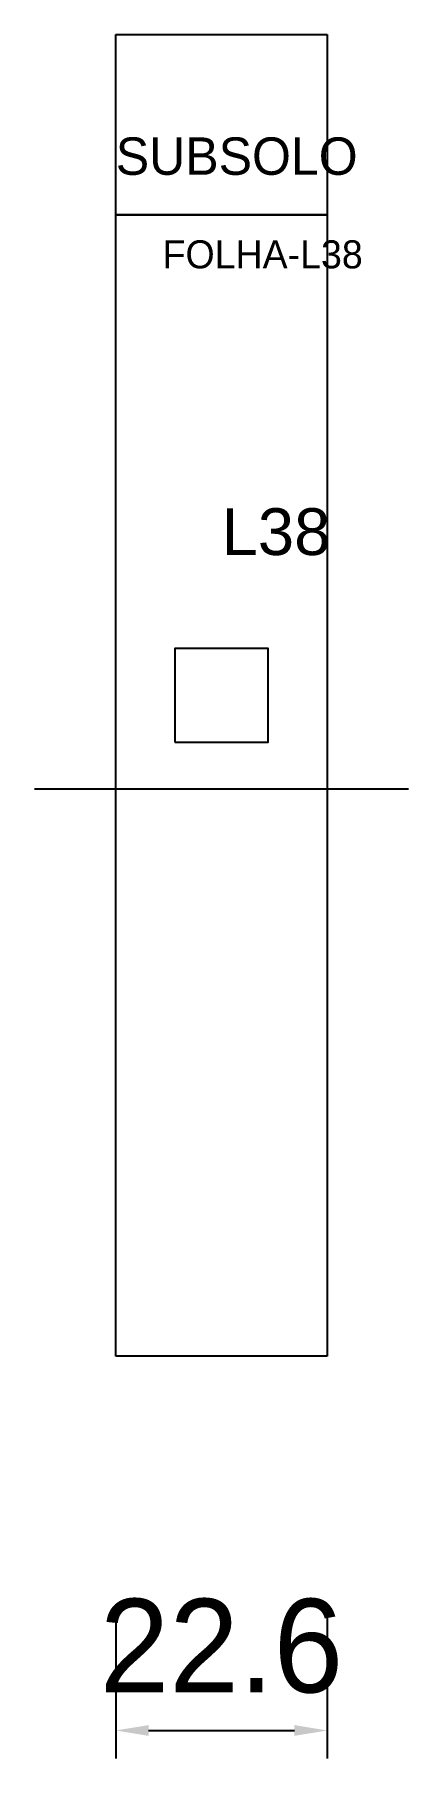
# Model space of a CAD drawing. Header units: metres. Extents: x 214 to 254, y 17 to 202.
import ezdxf

# ---------------------------------------------------------------- set-up
doc = ezdxf.new("R2010")
doc.units = ezdxf.units.M
for name, color, linetype in [('3', 3, 'CONTINUOUS'), ('COTA', 241, 'CONTINUOUS'), ('FOLHA', 255, 'CONTINUOUS'), ('Hachura', 251, 'CONTINUOUS'), ('NOMENCLATURA', 7, 'CONTINUOUS'), ('Nível', 160, 'CONTINUOUS'), ('Painéis', 200, 'CONTINUOUS'), ('Pilares', 5, 'CONTINUOUS'), ('SARR_2.2x7', 40, 'CONTINUOUS')]:
    doc.layers.add(name, color=color, linetype=linetype)
doc.styles.add('ARIAL', font='Arial.ttf')
doc.dimstyles.new('EZ DXF', dxfattribs={"dimtxt": 10, "dimasz": 3.5, "dimexe": 3, "dimexo": 1.5, "dimgap": 1, "dimtad": 1, "dimdec": 1, "dimdsep": 46, "dimcen": 2.5, "dimazin": 3, "dimtfac": 1, "dimtmove": 0, "dimatfit": 3})

msp = doc.modelspace()

# ---------------------------------------------------------------- hatches: boundary and pattern name
at = {"layer": 'Hachura'}
h = msp.add_hatch(dxfattribs=at)
h.set_pattern_fill('ANSI31', scale=50)
h.paths.add_polyline_path([(222.2, 201.5), (244.8, 201.5), (244.8, 60.22), (222.2, 60.22)])
h = msp.add_hatch(dxfattribs=at)
h.set_pattern_fill('ANSI31', scale=50)
h.paths.add_polyline_path([(222.2, 201.5), (244.8, 201.5), (244.8, 60.22), (222.2, 60.22)])

# ---------------------------------------------------------------- linework, layer by layer
at = {"layer": '3'}
msp.add_lwpolyline([(222.2, 182.22), (244.8, 182.22)], close=True, dxfattribs=at)
msp.add_lwpolyline([(222.2, 182.22), (244.8, 182.22)], close=True, dxfattribs=at)
at = {"layer": 'Painéis', "color": 200}
for p, q in [((222.2, 201.5), (244.8, 201.5)), ((222.2, 60.22), (222.2, 201.5)), ((222.2, 201.5), (244.8, 201.5)), ((222.2, 60.22), (222.2, 201.5)), ((244.8, 201.5), (244.8, 60.22)), ((244.8, 201.5), (244.8, 60.22)), ((244.8, 60.22), (222.2, 60.22)), ((244.8, 60.22), (222.2, 60.22))]:
    msp.add_line(p, q, dxfattribs=at)
at = {"layer": 'Pilares'}
msp.add_lwpolyline([(228.5, 125.86), (238.5, 125.86), (238.5, 135.86), (228.5, 135.86)], close=True, dxfattribs=at)
msp.add_lwpolyline([(228.5, 125.86), (238.5, 125.86), (238.5, 135.86), (228.5, 135.86)], close=True, dxfattribs=at)
at = {"layer": 'SARR_2.2x7'}
msp.add_line((213.5, 120.86), (253.5, 120.86), dxfattribs=at)
msp.add_line((213.5, 120.86), (253.5, 120.86), dxfattribs=at)

# ---------------------------------------------------------------- texts
at = {"layer": 'FOLHA'}
msp.add_text('FOLHA-L38', height=3, dxfattribs=at).set_placement((227.2, 176.5))
msp.add_text('FOLHA-L38', height=3, dxfattribs=at).set_placement((227.2, 176.5))
at = {"layer": 'NOMENCLATURA', "insert": (233.5, 150.86), "char_height": 5, "attachment_point": 1, "style": 'ARIAL'}
msp.add_mtext('L38', dxfattribs=at)
msp.add_mtext('L38', dxfattribs=at)
at = {"layer": 'Nível'}
msp.add_text('SUBSOLO', height=4, dxfattribs=at).set_placement((222.2, 186.5))
msp.add_text('SUBSOLO', height=4, dxfattribs=at).set_placement((222.2, 186.5))

# ---------------------------------------------------------------- dimensions: what is measured, and where the dimension line sits
at = {"layer": 'COTA'}
msp.add_linear_dim(base=(222.2, 20.22), p1=(222.2, 35.22), p2=(244.8, 35.22), dimstyle='EZ DXF', dxfattribs=at).render()
msp.add_linear_dim(base=(222.2, 20.22), p1=(222.2, 35.22), p2=(244.8, 35.22), dimstyle='EZ DXF', dxfattribs=at).render()

doc.saveas('drawing.dxf')
